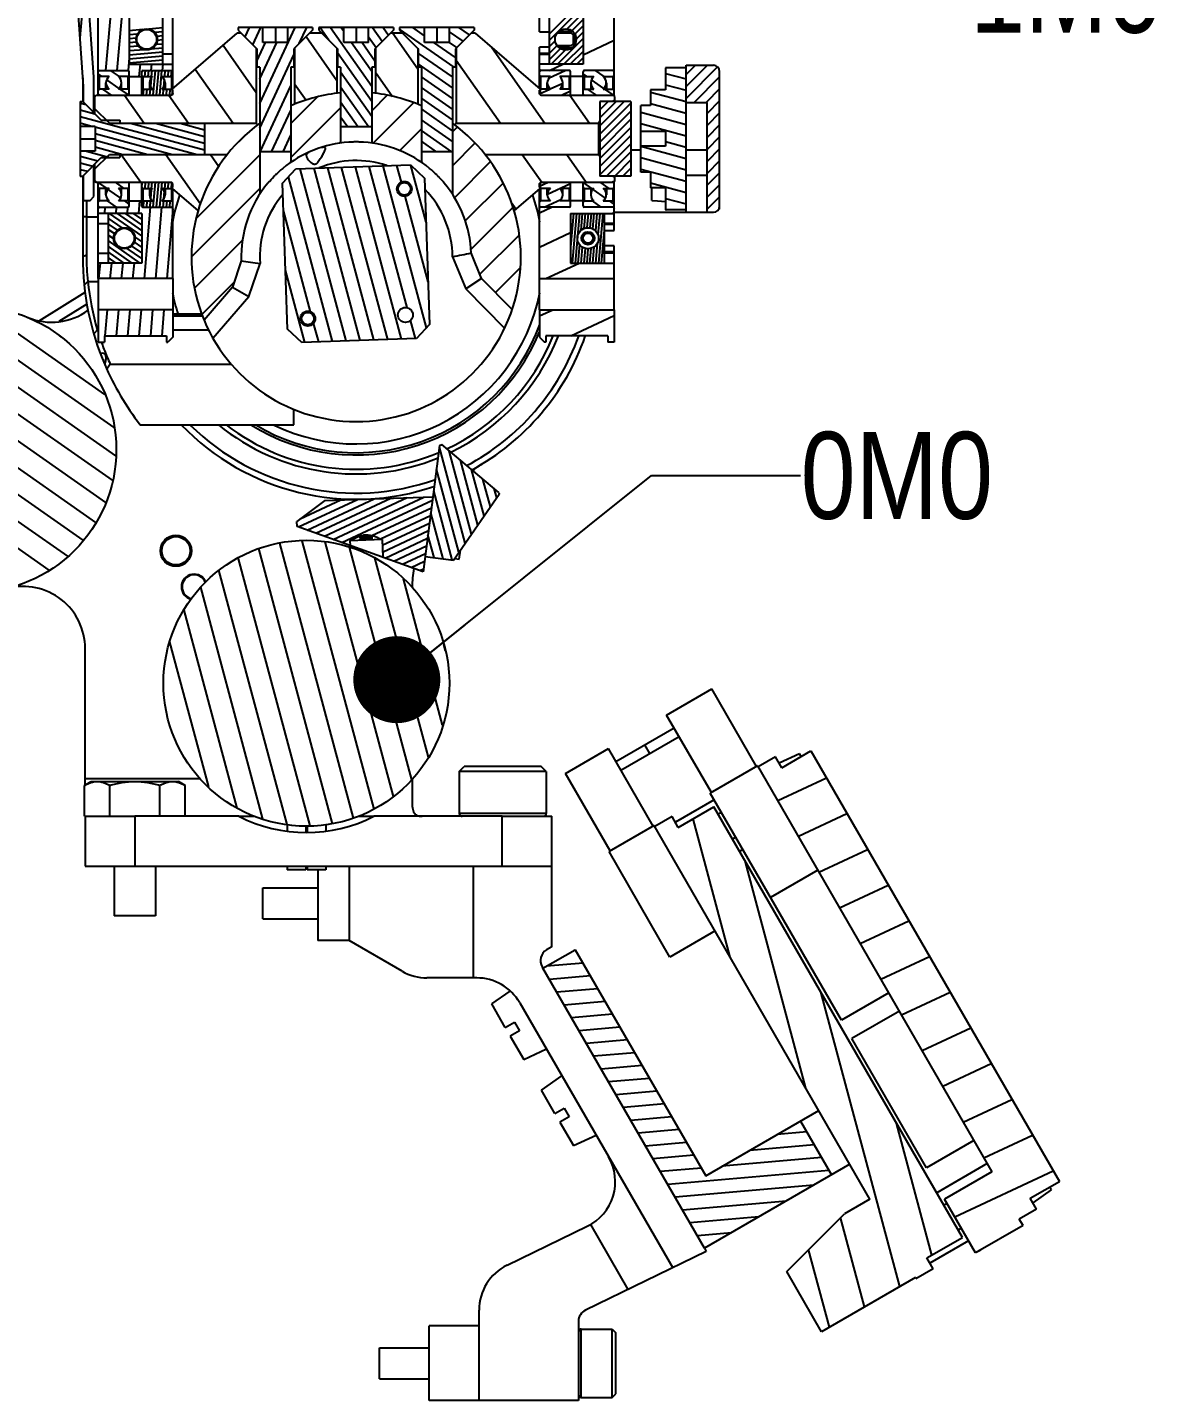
# Model space of a CAD drawing. Header units: millimetres. Extents: x 0 to 594, y 0 to 420.
# Drawn here: x 429.2 to 474.6, y 136.9 to 192.1 of the extents above; entities that cross this region are included whole.
import ezdxf

# ---------------------------------------------------------------- set-up
doc = ezdxf.new("R2010")
doc.units = ezdxf.units.MM
doc.header["$LTSCALE"] = 32.67
doc.layers.get('0').update_dxf_attribs({"linetype": 'CONTINUOUS'})
for name, color, linetype in [('02___PRT_ALL_AXES', 7, 'CONTINUOUS'), ('7_ALL_FEATURES', 7, 'CONTINUOUS'), ('AXIS', 7, 'CONTINUOUS'), ('NOTE', 7, 'CONTINUOUS')]:
    doc.layers.add(name, color=color, linetype=linetype)
doc.styles.get("Standard").update_dxf_attribs({"font": 'txt', "width": 0.85})
doc.styles.add('TEXTSTYLE_2', font='txt', dxfattribs={"width": 0.85})
doc.dimstyles.get("Standard").update_dxf_attribs({"dimtxt": 3.5, "dimasz": 3.5, "dimexe": 1.5, "dimexo": 1, "dimtad": 1, "dimtxsty": 'STANDARD', "dimblk": '_FILLED', "dimblk1": '_FILLED', "dimblk2": '_FILLED', "dimcen": 0.09, "dimadec": 0, "dimazin": 0, "dimtol": 1, "dimtp": 0.01, "dimtm": 0.01, "dimtfac": 1, "dimtofl": 0, "dimtmove": 0, "dimatfit": 3, "dimldrblk": '_FILLED', "dimfxl": 1, "dimtolj": 1, "dimarcsym": 0})

# ---------------------------------------------------------------- blocks, each defined once
blk = doc.blocks.new('_FILLED')
at = {"color": 0, "linetype": 'BYBLOCK'}
blk.add_solid([(0, 0), (-1, 0.214), (-1, -0.214)], dxfattribs=at)

msp = doc.modelspace()

# ---------------------------------------------------------------- linework, layer by layer
at = {"color": 7, "linetype": 'CONTINUOUS'}
for p, q in [((449.746, 191.931), (449.746, 199.005)), ((434.996, 189.653), (434.996, 196.753)), ((430.946, 196.13), (431.396, 189.74)), ((431.821, 190.112), (431.371, 196.501)), ((431.996, 189.381), (431.996, 195.806)), ((452.746, 189.346), (452.746, 195.806)), ((433.246, 192.631), (433.246, 190.631)), ((434.596, 190.631), (434.596, 192.631)), ((450.146, 190.631), (450.146, 192.631)), ((451.496, 192.631), (451.496, 190.631)), ((434.971, 189.631), (437.581, 191.881)), ((437.746, 191.881), (437.581, 191.881)), ((440.621, 192.106), (437.621, 192.106)), ((437.621, 192.106), (437.621, 192.006)), ((437.621, 192.006), (438.371, 191.256)), ((438.621, 191.506), (438.621, 192.106)), ((439.121, 192.106), (439.121, 191.506)), ((439.621, 191.506), (439.621, 192.106)), ((440.621, 192.006), (439.871, 191.256)), ((440.996, 191.881), (440.496, 191.881)), ((440.621, 192.106), (440.621, 192.006)), ((443.871, 192.106), (440.871, 192.106)), ((440.871, 192.106), (440.871, 192.006)), ((440.871, 192.006), (441.621, 191.256)), ((441.871, 191.506), (441.871, 192.106)), ((442.371, 192.106), (442.371, 191.506)), ((442.871, 191.506), (442.871, 192.106)), ((443.871, 192.006), (443.121, 191.256)), ((444.246, 191.881), (443.746, 191.881)), ((443.871, 192.106), (443.871, 192.006)), ((447.121, 192.106), (444.121, 192.106)), ((444.121, 192.106), (444.121, 192.006)), ((444.121, 192.006), (444.871, 191.256)), ((445.121, 191.506), (445.121, 192.106)), ((445.621, 192.106), (445.621, 191.506)), ((446.121, 191.506), (446.121, 192.106)), ((447.121, 192.006), (446.371, 191.256)), ((447.161, 191.881), (446.996, 191.881)), ((447.121, 192.106), (447.121, 192.006)), ((447.161, 191.881), (449.771, 189.631)), ((449.746, 191.931), (450.146, 191.931)), ((450.946, 191.881), (450.455, 191.881)), ((450.525, 191.956), (451.067, 191.956)), ((451.096, 191.829), (451.096, 191.433)), ((438.346, 191.281), (438.346, 188.256)), ((438.371, 191.256), (438.371, 190.506)), ((439.621, 191.506), (438.621, 191.506)), ((439.871, 191.256), (439.871, 190.506)), ((439.896, 191.281), (439.896, 189.027)), ((441.596, 191.281), (441.596, 189.461)), ((441.621, 191.256), (441.621, 190.506)), ((442.871, 191.506), (441.871, 191.506)), ((443.121, 191.256), (443.121, 190.506)), ((443.146, 191.281), (443.146, 189.461)), ((444.846, 191.281), (444.846, 189.027)), ((444.871, 191.256), (444.871, 190.506)), ((446.121, 191.506), (445.121, 191.506)), ((446.371, 191.256), (446.371, 190.506)), ((446.396, 191.281), (446.396, 188.256)), ((450.146, 191.316), (449.746, 191.316)), ((449.746, 189.653), (449.746, 191.316)), ((450.455, 191.381), (450.946, 191.381)), ((450.525, 191.306), (451.067, 191.306)), ((433.246, 190.631), (434.996, 190.631)), ((434.996, 191.031), (434.596, 191.031)), ((450.146, 191.066), (449.746, 191.066)), ((449.746, 191.031), (450.146, 191.031)), ((451.496, 190.631), (449.746, 190.631)), ((455.641, 190.589), (456.741, 190.589)), ((455.641, 184.674), (455.641, 190.589)), ((431.371, 190.09), (431.371, 189.131)), ((431.821, 188.681), (431.821, 190.101)), ((432.025, 190.381), (431.996, 190.431)), ((432.046, 190.381), (431.996, 190.331)), ((431.996, 190.181), (432.046, 190.131)), ((432.025, 190.381), (433.196, 190.381)), ((432.025, 190.381), (432.025, 190.36)), ((432.434, 190.131), (432.046, 190.131)), ((432.046, 189.631), (432.046, 190.131)), ((433.196, 190.131), (432.809, 190.131)), ((433.246, 190.331), (433.196, 190.381)), ((433.246, 190.181), (433.196, 190.131)), ((433.196, 189.631), (433.196, 190.131)), ((433.246, 189.381), (433.246, 190.331)), ((433.246, 190.131), (433.746, 190.131)), ((433.796, 190.381), (433.746, 190.331)), ((433.746, 189.381), (433.746, 190.331)), ((433.746, 190.181), (433.796, 190.131)), ((433.796, 190.381), (434.946, 190.381)), ((433.796, 190.131), (434.184, 190.131)), ((433.796, 190.131), (433.796, 189.631)), ((434.559, 190.131), (434.946, 190.131)), ((434.946, 190.381), (434.996, 190.41)), ((434.946, 190.381), (434.996, 190.331)), ((434.996, 190.181), (434.946, 190.131)), ((434.946, 190.131), (434.946, 189.631)), ((438.496, 190.506), (438.371, 190.506)), ((438.496, 190.506), (438.496, 185.406)), ((439.871, 190.506), (439.746, 190.506)), ((439.746, 190.506), (439.746, 186.689)), ((441.746, 190.506), (441.621, 190.506)), ((441.746, 190.506), (441.746, 187.464)), ((443.121, 190.506), (442.996, 190.506)), ((442.996, 190.506), (442.996, 187.464)), ((444.996, 190.506), (444.871, 190.506)), ((444.996, 190.506), (444.996, 186.689)), ((446.371, 190.506), (446.246, 190.506)), ((446.246, 190.506), (446.246, 185.406)), ((449.796, 190.381), (449.746, 190.41)), ((449.796, 190.381), (449.746, 190.331)), ((449.746, 190.181), (449.796, 190.131)), ((450.946, 190.381), (449.796, 190.381)), ((450.184, 190.131), (449.796, 190.131)), ((449.796, 189.631), (449.796, 190.131)), ((450.946, 190.131), (450.559, 190.131)), ((450.946, 190.381), (450.996, 190.331)), ((450.996, 190.181), (450.946, 190.131)), ((450.946, 189.631), (450.946, 190.131)), ((450.996, 189.381), (450.996, 190.331)), ((451.496, 190.131), (450.996, 190.131)), ((451.546, 190.381), (451.496, 190.331)), ((451.496, 189.381), (451.496, 190.331)), ((451.496, 190.181), (451.546, 190.131)), ((452.717, 190.381), (451.546, 190.381)), ((451.546, 190.131), (451.934, 190.131)), ((451.546, 190.131), (451.546, 189.631)), ((452.309, 190.131), (452.696, 190.131)), ((452.696, 190.381), (452.746, 190.331)), ((452.746, 190.181), (452.696, 190.131)), ((452.696, 190.131), (452.696, 189.631)), ((452.717, 190.381), (452.746, 190.431)), ((452.717, 190.36), (452.717, 190.381)), ((455.641, 190.489), (454.816, 190.489)), ((454.816, 190.489), (454.816, 189.606)), ((456.991, 184.806), (456.991, 190.339)), ((431.396, 189.73), (431.396, 189.106)), ((432.046, 189.631), (431.996, 189.581)), ((432.434, 189.631), (432.046, 189.631)), ((432.309, 189.631), (432.309, 189.881)), ((433.196, 189.631), (432.809, 189.631)), ((432.934, 189.631), (432.934, 189.881)), ((433.196, 189.631), (433.246, 189.581)), ((433.796, 189.631), (433.746, 189.581)), ((433.796, 189.631), (434.184, 189.631)), ((434.059, 189.881), (434.059, 189.631)), ((434.559, 189.631), (434.946, 189.631)), ((434.684, 189.881), (434.684, 189.631)), ((434.946, 189.631), (434.996, 189.581)), ((434.971, 189.631), (434.971, 189.431)), ((434.996, 189.431), (434.996, 189.581)), ((449.796, 189.631), (449.746, 189.581)), ((449.746, 189.431), (449.746, 189.581)), ((449.771, 189.631), (449.771, 189.431)), ((450.184, 189.631), (449.796, 189.631)), ((450.059, 189.631), (450.059, 189.881)), ((450.946, 189.631), (450.559, 189.631)), ((450.684, 189.631), (450.684, 189.881)), ((450.946, 189.631), (450.996, 189.581)), ((451.546, 189.631), (451.496, 189.581)), ((451.546, 189.631), (451.934, 189.631)), ((451.809, 189.881), (451.809, 189.631)), ((452.309, 189.631), (452.696, 189.631)), ((452.434, 189.881), (452.434, 189.631)), ((452.696, 189.631), (452.746, 189.581)), ((454.816, 189.606), (454.216, 189.606)), ((454.216, 189.606), (454.216, 188.976)), ((431.271, 189.131), (431.371, 189.131)), ((431.271, 189.131), (431.271, 186.131)), ((431.371, 189.131), (432.121, 188.381)), ((431.846, 189.295), (431.896, 189.381)), ((431.846, 189.295), (431.846, 188.656)), ((431.896, 189.381), (434.946, 189.381)), ((431.996, 189.431), (432.046, 189.381)), ((433.246, 189.431), (433.196, 189.381)), ((433.746, 189.431), (433.796, 189.381)), ((434.996, 189.431), (434.946, 189.381)), ((449.746, 189.431), (449.796, 189.381)), ((449.796, 189.381), (452.696, 189.381)), ((450.996, 189.431), (450.946, 189.381)), ((451.496, 189.431), (451.546, 189.381)), ((453.421, 189.131), (452.171, 189.131)), ((452.171, 189.131), (452.171, 186.131)), ((452.771, 189.331), (452.684, 189.381)), ((452.771, 189.181), (452.685, 189.131)), ((452.746, 189.431), (452.696, 189.381)), ((452.696, 189.381), (452.696, 189.375)), ((452.771, 189.131), (452.771, 189.331)), ((453.421, 189.131), (453.421, 186.131)), ((454.216, 188.976), (453.821, 188.976)), ((453.821, 186.286), (453.821, 188.976)), ((455.641, 189.089), (456.491, 189.089)), ((456.491, 184.674), (456.491, 189.089)), ((431.796, 188.706), (431.821, 188.706)), ((431.846, 188.856), (432.446, 188.256)), ((432.121, 188.381), (432.871, 188.381)), ((432.871, 188.381), (432.871, 188.256)), ((452.171, 188.343), (452.121, 188.256)), ((431.871, 188.131), (431.271, 188.131)), ((431.871, 188.131), (431.871, 187.131)), ((432.446, 188.256), (438.346, 188.256)), ((436.271, 188.256), (436.271, 187.006)), ((442.996, 188.106), (441.746, 188.106)), ((446.396, 188.256), (452.121, 188.256)), ((452.121, 188.256), (452.121, 187.006)), ((454.816, 187.931), (453.821, 187.931)), ((454.816, 187.931), (454.816, 187.331)), ((431.271, 187.631), (431.871, 187.631)), ((454.816, 187.331), (453.821, 187.331)), ((431.871, 187.131), (431.271, 187.131)), ((431.371, 186.131), (432.121, 186.881)), ((431.846, 186.406), (432.446, 187.006)), ((432.121, 186.881), (432.871, 186.881)), ((432.446, 187.006), (437.187, 187.006)), ((432.871, 187.006), (432.871, 186.881)), ((439.746, 187.106), (438.496, 187.106)), ((446.246, 187.106), (444.996, 187.106)), ((447.555, 187.006), (452.121, 187.006)), ((452.171, 186.92), (452.121, 187.006)), ((453.821, 187.174), (453.421, 187.174)), ((456.491, 187.174), (455.641, 187.174)), ((431.271, 186.131), (431.371, 186.131)), ((431.371, 186.131), (431.371, 182.881)), ((431.396, 186.156), (431.396, 185.156)), ((431.796, 186.556), (431.821, 186.556)), ((431.821, 185.306), (431.821, 186.581)), ((431.846, 186.606), (431.846, 185.968)), ((439.408, 185.849), (439.939, 186.418)), ((439.939, 186.418), (444.551, 186.579)), ((444.551, 186.579), (445.12, 186.049)), ((453.421, 186.131), (452.171, 186.131)), ((452.771, 186.081), (452.685, 186.131)), ((452.771, 185.931), (452.771, 186.131)), ((454.216, 186.286), (453.821, 186.286)), ((454.216, 186.286), (454.216, 185.656)), ((455.641, 186.174), (456.491, 186.174)), ((431.846, 185.968), (431.896, 185.881)), ((431.896, 185.881), (434.946, 185.881)), ((431.996, 182.006), (431.996, 185.881)), ((431.996, 185.831), (432.046, 185.881)), ((432.046, 185.631), (431.996, 185.681)), ((432.434, 185.631), (432.046, 185.631)), ((432.046, 185.131), (432.046, 185.631)), ((432.309, 185.381), (432.309, 185.631)), ((433.196, 185.631), (432.809, 185.631)), ((432.934, 185.381), (432.934, 185.631)), ((433.246, 185.831), (433.196, 185.881)), ((433.196, 185.631), (433.246, 185.681)), ((433.196, 185.131), (433.196, 185.631)), ((433.246, 184.931), (433.246, 185.881)), ((433.746, 184.931), (433.746, 185.881)), ((433.746, 185.831), (433.796, 185.881)), ((433.796, 185.631), (433.746, 185.681)), ((433.796, 185.631), (434.184, 185.631)), ((433.796, 185.631), (433.796, 185.131)), ((434.059, 185.631), (434.059, 185.381)), ((434.559, 185.631), (434.946, 185.631)), ((434.684, 185.631), (434.684, 185.381)), ((434.996, 185.831), (434.946, 185.881)), ((434.946, 185.631), (434.996, 185.681)), ((434.946, 185.631), (434.946, 185.131)), ((434.971, 185.831), (434.971, 185.631)), ((434.971, 185.631), (436.011, 184.735)), ((434.996, 185.681), (434.996, 185.831)), ((434.996, 182.006), (434.996, 185.61)), ((439.614, 179.968), (439.408, 185.849)), ((445.12, 186.049), (445.325, 180.167)), ((448.731, 184.735), (449.771, 185.631)), ((449.746, 185.831), (449.796, 185.881)), ((449.746, 185.681), (449.746, 185.831)), ((449.796, 185.631), (449.746, 185.681)), ((449.746, 182.006), (449.746, 185.61)), ((449.771, 185.831), (449.771, 185.631)), ((449.796, 185.881), (452.696, 185.881)), ((450.184, 185.631), (449.796, 185.631)), ((449.796, 185.131), (449.796, 185.631)), ((450.059, 185.381), (450.059, 185.631)), ((450.946, 185.631), (450.559, 185.631)), ((450.684, 185.381), (450.684, 185.631)), ((450.996, 185.831), (450.946, 185.881)), ((450.946, 185.631), (450.996, 185.681)), ((450.946, 185.131), (450.946, 185.631)), ((450.996, 184.931), (450.996, 185.881)), ((451.496, 184.931), (451.496, 185.881)), ((451.496, 185.831), (451.546, 185.881)), ((451.546, 185.631), (451.496, 185.681)), ((451.546, 185.631), (451.934, 185.631)), ((451.546, 185.631), (451.546, 185.131)), ((451.809, 185.631), (451.809, 185.381)), ((452.309, 185.631), (452.696, 185.631)), ((452.434, 185.631), (452.434, 185.381)), ((452.771, 185.931), (452.684, 185.881)), ((452.696, 185.888), (452.696, 185.881)), ((452.746, 185.831), (452.696, 185.881)), ((452.696, 185.631), (452.746, 185.681)), ((452.696, 185.631), (452.696, 185.131)), ((452.746, 183.947), (452.746, 185.917)), ((454.816, 185.656), (454.216, 185.656)), ((454.266, 185.154), (454.266, 185.656)), ((454.816, 185.656), (454.816, 184.774)), ((431.396, 185.156), (431.671, 185.156)), ((431.521, 185.156), (431.521, 182.953)), ((431.671, 185.156), (431.821, 185.306)), ((431.996, 185.081), (432.046, 185.131)), ((432.434, 185.131), (432.046, 185.131)), ((433.196, 185.131), (432.809, 185.131)), ((433.246, 185.081), (433.196, 185.131)), ((433.246, 185.131), (433.746, 185.131)), ((433.746, 185.081), (433.796, 185.131)), ((433.796, 185.131), (434.184, 185.131)), ((434.559, 185.131), (434.946, 185.131)), ((434.996, 185.081), (434.946, 185.131)), ((449.746, 185.081), (449.796, 185.131)), ((450.184, 185.131), (449.796, 185.131)), ((450.946, 185.131), (450.559, 185.131)), ((450.996, 185.081), (450.946, 185.131)), ((451.496, 185.131), (450.996, 185.131)), ((451.496, 185.081), (451.546, 185.131)), ((451.546, 185.131), (451.934, 185.131)), ((452.309, 185.131), (452.696, 185.131)), ((452.746, 185.081), (452.696, 185.131)), ((454.266, 185.154), (454.491, 185.134)), ((454.491, 185.134), (454.491, 185.128)), ((454.816, 185.099), (454.491, 185.128)), ((431.521, 184.493), (431.371, 184.498)), ((431.521, 184.493), (431.996, 184.493)), ((432.046, 184.881), (431.996, 184.931)), ((432.025, 184.881), (431.996, 184.831)), ((433.746, 184.631), (431.996, 184.631)), ((432.025, 184.902), (432.025, 184.881)), ((432.025, 184.881), (433.196, 184.881)), ((432.396, 184.631), (432.396, 182.631)), ((433.246, 184.931), (433.196, 184.881)), ((433.796, 184.881), (433.746, 184.931)), ((433.746, 184.631), (433.746, 182.631)), ((433.796, 184.881), (434.946, 184.881)), ((434.946, 184.881), (434.996, 184.931)), ((434.946, 184.881), (434.996, 184.852)), ((449.796, 184.881), (449.746, 184.931)), ((449.796, 184.881), (449.746, 184.852)), ((450.946, 184.881), (449.796, 184.881)), ((450.946, 184.881), (450.996, 184.931)), ((450.996, 184.631), (452.746, 184.631)), ((450.996, 184.631), (450.996, 182.631)), ((451.546, 184.881), (451.496, 184.931)), ((452.717, 184.881), (451.546, 184.881)), ((452.346, 184.631), (452.346, 182.631)), ((452.696, 184.881), (452.746, 184.931)), ((452.717, 184.881), (452.717, 184.902)), ((452.717, 184.881), (452.746, 184.831)), ((452.746, 184.674), (456.741, 184.674)), ((455.641, 184.774), (454.816, 184.774)), ((456.991, 184.806), (456.961, 184.806)), ((431.996, 184.231), (432.396, 184.231)), ((452.746, 184.231), (452.346, 184.231)), ((452.346, 184.197), (452.746, 184.197)), ((452.346, 183.947), (452.746, 183.947)), ((431.521, 182.953), (431.371, 182.881)), ((431.996, 183.031), (432.396, 183.031)), ((446.246, 182.887), (446.782, 181.59)), ((447.418, 182.013), (446.993, 183.043)), ((452.746, 183.331), (452.346, 183.331)), ((452.746, 183.081), (452.346, 183.081)), ((452.746, 183.031), (452.346, 183.031)), ((452.746, 182.006), (452.746, 183.331)), ((433.746, 182.631), (431.996, 182.631)), ((437.749, 182.72), (437.397, 181.663)), ((438.061, 181.286), (438.505, 182.617)), ((450.996, 182.631), (452.746, 182.631)), ((431.579, 181.89), (431.429, 181.75)), ((431.579, 181.89), (431.996, 181.89)), ((434.996, 182.006), (431.996, 182.006)), ((447.418, 182.013), (446.782, 181.59)), ((448.651, 180.771), (447.418, 182.013)), ((449.746, 182.006), (452.746, 182.006)), ((429.622, 180.313), (431.468, 181.464)), ((437.397, 181.663), (436.254, 180.338)), ((436.612, 179.606), (438.061, 181.286)), ((437.397, 181.663), (438.061, 181.286)), ((446.782, 181.59), (448.344, 180.016)), ((431.538, 180.986), (430.418, 180.287)), ((434.996, 180.756), (431.996, 180.756)), ((431.996, 180.756), (431.996, 179.456)), ((434.996, 180.756), (434.996, 179.656)), ((449.746, 180.756), (452.746, 180.756)), ((449.746, 180.756), (449.746, 179.656)), ((452.746, 180.756), (452.746, 179.456)), ((436.159, 180.583), (434.996, 180.583)), ((436.189, 180.498), (434.996, 180.498)), ((445.325, 180.167), (444.795, 179.598)), ((431.961, 179.949), (431.817, 179.782)), ((431.961, 179.949), (431.996, 179.949)), ((432.246, 179.706), (434.746, 179.706)), ((432.246, 179.706), (432.246, 179.456)), ((434.746, 179.706), (434.746, 179.456)), ((434.996, 179.656), (434.796, 179.456)), ((434.996, 179.949), (436.43, 179.949)), ((440.182, 179.437), (439.614, 179.968)), ((444.795, 179.598), (440.182, 179.437)), ((449.746, 179.656), (449.946, 179.456)), ((452.496, 179.706), (449.996, 179.706)), ((449.996, 179.706), (449.996, 179.456)), ((452.496, 179.706), (452.496, 179.456)), ((431.996, 179.456), (432.246, 179.456)), ((432.156, 179.006), (432.08, 178.997)), ((434.746, 179.456), (434.796, 179.456)), ((449.996, 179.456), (449.946, 179.456)), ((452.746, 179.456), (452.496, 179.456)), ((432.478, 178.573), (432.344, 178.359)), ((432.478, 178.573), (437.338, 178.573)), ((439.871, 176.131), (439.871, 176.746)), ((433.686, 176.131), (439.871, 176.131)), ((445.73, 175.295), (445.065, 170.218)), ((445.73, 175.295), (445.819, 175.33)), ((448.113, 173.408), (445.819, 175.33)), ((441.105, 173.081), (439.991, 172.242)), ((441.105, 173.081), (445.46, 173.233)), ((446.286, 170.684), (448.123, 173.335)), ((448.113, 173.408), (448.123, 173.335)), ((439.998, 172.042), (439.991, 172.242)), ((445.065, 170.218), (439.998, 172.042)), ((443.416, 171.511), (442.122, 171.466)), ((442.122, 171.466), (442.129, 171.275)), ((442.526, 171.655), (442.531, 171.505)), ((443.005, 171.521), (442.531, 171.505)), ((443, 171.671), (443.005, 171.521)), ((443.416, 171.511), (443.441, 170.802)), ((445.145, 170.833), (446.286, 170.684)), ((446.334, 170.753), (446.518, 170.729)), ((446.518, 170.729), (446.565, 171.087)), ((431.471, 161.638), (431.471, 167.127)), ((454.858, 164.454), (456.676, 165.504)), ((458.476, 162.386), (456.676, 165.504)), ((456.658, 161.336), (454.858, 164.454)), ((452.819, 162.585), (455.158, 163.935)), ((453.019, 162.238), (455.358, 163.588)), ((450.787, 162.104), (452.519, 163.104)), ((454.319, 159.986), (452.519, 163.104)), ((454.188, 162.913), (453.988, 163.26)), ((459.487, 162.335), (460.656, 163.01)), ((460.656, 163.01), (470.656, 145.69)), ((446.519, 162.181), (446.719, 162.381)), ((449.819, 162.381), (446.719, 162.381)), ((450.019, 162.181), (449.819, 162.381)), ((458.52, 162.411), (456.614, 161.311)), ((458.52, 162.411), (467.945, 146.087)), ((459.237, 162.768), (458.545, 162.368)), ((459.487, 162.335), (459.237, 162.768)), ((460.203, 162.895), (459.385, 162.513)), ((460.267, 162.785), (460.203, 162.895)), ((436.106, 161.881), (431.471, 161.881)), ((444.621, 161.862), (444.621, 160.981)), ((450.019, 162.181), (446.519, 162.181)), ((446.519, 162.181), (446.519, 160.499)), ((450.019, 162.181), (450.019, 160.499)), ((452.587, 158.986), (450.787, 162.104)), ((431.448, 161.625), (431.719, 161.781)), ((431.448, 160.381), (431.448, 161.625)), ((431.719, 161.781), (435.219, 161.781)), ((432.459, 160.381), (432.459, 161.625)), ((434.479, 160.381), (434.479, 161.625)), ((435.49, 161.625), (435.219, 161.781)), ((435.49, 160.381), (435.49, 161.625)), ((461.889, 152.175), (456.614, 161.311)), ((456.772, 161.039), (455.213, 160.139)), ((455.33, 159.935), (456.759, 160.76)), ((466.759, 143.44), (456.759, 160.76)), ((431.448, 160.381), (433.471, 160.381)), ((431.471, 160.381), (431.471, 158.381)), ((433.471, 160.381), (433.471, 158.381)), ((437.655, 160.381), (438.264, 160.381)), ((442.478, 160.381), (443.087, 160.381)), ((450.019, 160.499), (446.519, 160.499)), ((448.246, 160.381), (450.246, 160.381)), ((448.246, 158.381), (448.246, 160.381)), ((450.246, 155.131), (450.246, 160.381)), ((455.08, 160.368), (454.388, 159.968)), ((455.33, 159.935), (455.08, 160.368)), ((457.06, 160.539), (456.93, 160.464)), ((439.596, 160.044), (439.596, 159.792)), ((440.346, 159.981), (440.346, 159.733)), ((440.396, 159.981), (440.396, 159.733)), ((441.146, 160.044), (441.146, 159.792)), ((454.363, 160.011), (452.544, 158.961)), ((463.038, 144.986), (454.363, 160.011)), ((457.638, 159.539), (457.508, 159.464)), ((454.994, 154.718), (452.544, 158.961)), ((457.926, 159.039), (457.796, 158.964)), ((431.471, 158.381), (450.246, 158.381)), ((432.644, 158.381), (432.644, 156.381)), ((434.294, 158.381), (434.294, 156.381)), ((439.596, 158.381), (439.596, 158.231)), ((440.346, 158.381), (440.346, 158.231)), ((440.396, 158.381), (440.396, 158.231)), ((441.146, 158.381), (441.146, 158.231)), ((442.084, 158.381), (442.084, 155.381)), ((447.084, 158.381), (447.084, 153.881)), ((460.945, 158.211), (459.039, 157.111)), ((438.621, 157.506), (440.834, 157.506)), ((438.621, 156.256), (438.621, 157.506)), ((434.294, 156.381), (432.644, 156.381)), ((438.621, 156.256), (440.834, 156.256)), ((456.813, 155.768), (454.994, 154.718)), ((444.218, 154.149), (442.084, 155.381)), ((449.885, 154.266), (451.184, 155.016)), ((450.246, 155.131), (450.032, 155.008)), ((451.184, 155.016), (456.434, 145.923)), ((449.849, 154.325), (449.884, 154.265)), ((456.385, 143.008), (449.885, 154.266)), ((447.219, 153.881), (445.218, 153.881)), ((447.825, 152.831), (448.567, 153.351)), ((463.795, 153.275), (461.889, 152.175)), ((448.369, 151.889), (447.825, 152.831)), ((448.951, 152.881), (455.104, 142.224)), ((464.22, 152.539), (462.314, 151.439)), ((448.369, 151.889), (448.737, 152.102)), ((448.737, 152.102), (448.937, 151.755)), ((448.937, 151.755), (448.569, 151.543)), ((448.569, 151.543), (449.112, 150.601)), ((465.314, 146.243), (462.314, 151.439)), ((449.112, 150.601), (450.022, 151.025)), ((449.825, 149.367), (450.647, 149.943)), ((450.369, 148.425), (449.825, 149.367)), ((450.369, 148.425), (450.737, 148.638)), ((450.737, 148.638), (450.937, 148.291)), ((450.937, 148.291), (450.569, 148.079)), ((450.569, 148.079), (451.112, 147.137)), ((456.434, 145.923), (460.981, 148.548)), ((460.245, 148.123), (461.495, 145.958)), ((451.112, 147.137), (452.022, 147.561)), ((467.22, 147.343), (465.314, 146.243)), ((462.231, 146.383), (456.385, 143.008)), ((467.757, 146.411), (465.722, 145.236)), ((467.945, 146.087), (466.039, 144.987)), ((469.487, 145.015), (470.656, 145.69)), ((470.33, 145.355), (469.59, 144.837)), ((470.267, 145.465), (470.33, 145.355)), ((463.038, 144.986), (462.018, 144.397)), ((466.141, 144.811), (466.011, 144.736)), ((467.289, 142.822), (466.039, 144.987)), ((469.737, 144.582), (469.487, 145.015)), ((459.695, 142.075), (462.018, 144.397)), ((469.737, 144.582), (469.045, 144.182)), ((469.195, 143.922), (469.045, 144.182)), ((448.44, 142.32), (451.669, 143.889)), ((451.794, 143.956), (453.3, 141.347)), ((466.718, 143.811), (466.588, 143.736)), ((469.195, 143.922), (467.289, 142.822)), ((465.33, 142.615), (466.759, 143.44)), ((467.007, 143.311), (465.448, 142.411)), ((456.456, 142.881), (451.595, 140.518)), ((456.384, 143.007), (456.456, 142.881)), ((465.58, 142.182), (465.33, 142.615)), ((461.095, 139.65), (459.695, 142.075)), ((465.58, 142.182), (464.888, 141.782)), ((464.863, 141.825), (461.095, 139.65)), ((464.888, 141.782), (464.863, 141.825)), ((447.314, 136.881), (447.314, 140.521)), ((451.314, 140.068), (451.314, 136.881)), ((451.422, 139.756), (452.664, 139.756)), ((451.422, 137.006), (451.422, 139.756)), ((452.664, 139.756), (452.814, 139.606)), ((452.664, 137.006), (452.664, 139.756)), ((452.814, 137.156), (452.814, 139.606)), ((443.314, 139.006), (445.314, 139.006)), ((443.314, 137.756), (443.314, 139.006)), ((443.314, 137.756), (445.314, 137.756)), ((451.422, 137.006), (452.664, 137.006)), ((452.664, 137.006), (452.814, 137.156)), ((451.314, 136.881), (447.314, 136.881))]:
    msp.add_line(p, q, dxfattribs=at)
at = {"color": 2, "linetype": 'CONTINUOUS'}
for p, q in [((432.742, 195.556), (432.29, 190.381)), ((433.198, 195.556), (432.746, 190.381)), ((431.508, 194.555), (431.258, 191.696)), ((450.923, 192.631), (450.146, 191.855)), ((451.18, 192.631), (450.146, 191.597)), ((451.438, 192.631), (450.857, 192.05)), ((451.496, 192.432), (451.042, 191.977)), ((433.79, 192.025), (433.246, 191.977)), ((433.578, 191.844), (433.246, 191.815)), ((433.523, 191.676), (433.246, 191.652)), ((434.596, 192.096), (434.036, 192.047)), ((434.596, 191.933), (434.27, 191.904)), ((434.596, 191.77), (434.353, 191.748)), ((437.901, 191.727), (438.078, 192.106)), ((438.215, 191.413), (438.538, 192.106)), ((438.496, 189.051), (439.921, 192.106)), ((440.085, 191.47), (440.382, 192.106)), ((440.357, 191.742), (441.596, 189.972)), ((440.921, 192.106), (441.271, 191.606)), ((441.343, 192.106), (442.996, 189.746)), ((441.765, 192.106), (441.871, 191.955)), ((442.871, 191.733), (443.17, 191.305)), ((443.032, 192.106), (443.419, 191.554)), ((443.454, 192.106), (443.667, 191.802)), ((443.843, 191.881), (444.846, 190.448)), ((446.312, 190.506), (444.121, 192.04)), ((445.121, 191.773), (444.645, 192.106)), ((446.669, 191.554), (446.121, 191.938)), ((446.924, 191.809), (446.499, 192.106)), ((447.121, 192.103), (447.117, 192.106)), ((451.496, 191.659), (450.469, 190.631)), ((451.496, 192.174), (451.165, 191.843)), ((451.496, 191.916), (451.219, 191.639)), ((433.539, 191.514), (433.246, 191.489)), ((433.622, 191.359), (433.246, 191.326)), ((433.856, 191.216), (433.246, 191.163)), ((434.596, 191.118), (433.246, 191)), ((434.596, 191.281), (434.103, 191.238)), ((434.596, 191.444), (434.314, 191.419)), ((434.596, 191.607), (434.369, 191.587)), ((437.017, 191.395), (438.346, 189.496)), ((438.371, 190.759), (438.719, 191.506)), ((438.496, 190.039), (439.18, 191.506)), ((441.621, 191.106), (442.996, 189.143)), ((442.185, 191.506), (442.996, 190.348)), ((442.608, 191.506), (443.121, 190.773)), ((446.371, 190.898), (445.502, 191.506)), ((446.415, 191.3), (446.12, 191.506)), ((447.829, 191.306), (449.964, 188.256)), ((450.377, 191.57), (450.146, 191.339)), ((450.451, 191.387), (450.146, 191.082)), ((450.586, 191.264), (450.146, 190.824)), ((450.787, 191.207), (450.211, 190.631)), ((451.496, 191.401), (450.726, 190.631)), ((451.496, 191.143), (450.984, 190.631)), ((451.496, 191.01), (452.746, 191.593)), ((433.246, 190.887), (433.202, 190.38)), ((434.596, 190.955), (433.246, 190.837)), ((434.596, 190.792), (433.246, 190.674)), ((433.68, 190.631), (433.636, 190.131)), ((434.136, 190.631), (434.114, 190.381)), ((434.592, 190.631), (434.57, 190.381)), ((438.496, 188.063), (439.871, 191.011)), ((446.246, 190.119), (444.871, 191.082)), ((446.246, 189.687), (444.871, 190.649)), ((446.396, 190.793), (448.172, 188.256)), ((450.148, 190.381), (450.684, 190.631)), ((451.496, 190.886), (451.242, 190.631)), ((456.016, 190.589), (455.641, 190.214)), ((456.498, 190.589), (455.641, 189.732)), ((432.159, 190.131), (431.996, 190.245)), ((432.836, 189.657), (432.336, 190.007)), ((432.851, 190.131), (432.494, 190.381)), ((433.217, 190.36), (433.187, 190.381)), ((433.748, 190.333), (433.746, 190.312)), ((433.885, 190.381), (433.863, 190.131)), ((434.017, 190.381), (433.995, 190.131)), ((434.122, 190.068), (434.093, 189.739)), ((434.15, 190.381), (434.128, 190.131)), ((434.282, 190.381), (434.195, 189.381)), ((434.415, 190.381), (434.327, 189.381)), ((434.547, 190.381), (434.46, 189.381)), ((434.648, 190.024), (434.62, 189.694)), ((434.68, 190.381), (434.658, 190.131)), ((434.812, 190.381), (434.79, 190.131)), ((434.945, 190.381), (434.923, 190.131)), ((435.9, 190.432), (437.423, 188.256)), ((441.746, 190.325), (442.996, 188.54)), ((443.146, 190.317), (443.835, 189.333)), ((446.246, 189.254), (444.996, 190.129)), ((450.129, 190.078), (450.779, 190.381)), ((451.659, 190.131), (451.496, 190.245)), ((452.336, 189.657), (451.836, 190.007)), ((452.351, 190.131), (451.994, 190.381)), ((452.717, 190.36), (452.687, 190.381)), ((454.816, 190.259), (455.641, 190.038)), ((456.912, 190.52), (455.641, 189.249)), ((456.991, 190.117), (455.963, 189.089)), ((432.537, 189.381), (432.18, 189.631)), ((433.21, 189.395), (432.873, 189.631)), ((433.819, 189.631), (433.797, 189.381)), ((433.952, 189.631), (433.93, 189.381)), ((434.084, 189.631), (434.062, 189.381)), ((434.614, 189.631), (434.592, 189.381)), ((434.747, 189.631), (434.725, 189.381)), ((434.879, 189.631), (434.857, 189.381)), ((434.996, 189.455), (434.994, 189.429)), ((438.511, 187.106), (439.746, 189.755)), ((439.896, 189.841), (440.36, 189.179)), ((441.746, 189.722), (442.878, 188.106)), ((446.246, 188.821), (444.996, 189.696)), ((449.746, 189.435), (450.166, 189.631)), ((450.178, 189.637), (450.683, 189.872)), ((450.626, 189.381), (450.996, 189.554)), ((452.037, 189.381), (451.68, 189.631)), ((452.71, 189.395), (452.373, 189.631)), ((454.216, 189.507), (455.641, 189.125)), ((454.816, 189.803), (455.641, 189.581)), ((456.991, 189.635), (456.445, 189.089)), ((431.271, 189.066), (431.496, 189.006)), ((433.052, 189.381), (433.84, 188.256)), ((434.843, 189.381), (435.631, 188.256)), ((440.816, 189.313), (439.746, 188.242)), ((441.746, 189.119), (442.455, 188.106)), ((443.621, 189.385), (442.996, 188.76)), ((444.683, 189.08), (443.054, 187.451)), ((446.246, 188.388), (444.996, 189.264)), ((450.968, 189.381), (451.756, 188.256)), ((452.175, 189.131), (452.171, 189.127)), ((452.502, 189.131), (452.171, 188.8)), ((452.829, 189.131), (452.171, 188.473)), ((453.156, 189.131), (452.171, 188.146)), ((453.421, 189.069), (452.171, 187.819)), ((454.216, 189.05), (455.641, 188.668)), ((456.991, 189.153), (456.491, 188.653)), ((431.271, 188.8), (431.86, 188.642)), ((431.271, 188.533), (436.271, 187.194)), ((432.834, 188.381), (432.871, 188.371)), ((438.972, 187.106), (439.746, 188.767)), ((441.746, 188.876), (439.746, 186.876)), ((441.746, 188.516), (442.033, 188.106)), ((446.246, 187.956), (444.996, 188.831)), ((446.246, 187.523), (444.996, 188.398)), ((453.421, 188.742), (452.171, 187.492)), ((453.421, 188.415), (452.171, 187.165)), ((453.821, 188.699), (455.641, 188.212)), ((456.991, 188.671), (456.491, 188.171)), ((431.271, 188.267), (431.777, 188.131)), ((431.871, 188.106), (435.976, 187.006)), ((431.871, 187.84), (434.981, 187.006)), ((433.3, 188.256), (436.271, 187.46)), ((434.295, 188.256), (436.271, 187.727)), ((435.289, 188.256), (436.271, 187.993)), ((439.433, 187.106), (439.746, 187.778)), ((444.996, 188.028), (444.118, 187.149)), ((446.223, 187.106), (444.996, 187.965)), ((446.433, 188.099), (446.246, 187.912)), ((453.421, 188.089), (452.171, 186.839)), ((453.821, 188.243), (455.641, 187.755)), ((456.991, 188.188), (456.491, 187.688)), ((431.871, 187.573), (433.986, 187.006)), ((431.871, 187.307), (432.992, 187.006)), ((437.892, 187.754), (437.653, 187.515)), ((441.746, 187.51), (441.687, 187.451)), ((445.605, 187.106), (444.996, 187.533)), ((447.15, 187.45), (446.246, 186.545)), ((453.421, 187.762), (452.171, 186.512)), ((453.421, 187.435), (452.171, 186.185)), ((453.821, 187.329), (455.641, 186.842)), ((454.816, 187.519), (455.641, 187.298)), ((456.991, 187.706), (456.491, 187.206)), ((456.991, 187.224), (456.491, 186.724)), ((431.271, 186.934), (431.983, 186.743)), ((431.531, 187.131), (432.464, 186.881)), ((432.923, 187.006), (433.711, 185.881)), ((434.715, 187.006), (436.111, 185.012)), ((438.496, 186.992), (435.945, 184.441)), ((436.506, 187.006), (436.848, 186.519)), ((447.767, 186.7), (446.327, 185.261)), ((449.048, 187.006), (449.835, 185.881)), ((450.839, 187.006), (451.627, 185.881)), ((453.421, 187.108), (452.445, 186.131)), ((453.421, 186.781), (452.772, 186.131)), ((453.821, 186.873), (455.641, 186.385)), ((456.991, 186.742), (456.491, 186.242)), ((431.271, 186.668), (431.773, 186.533)), ((431.271, 186.401), (431.563, 186.323)), ((431.271, 186.135), (431.284, 186.131)), ((441.976, 179.5), (440.12, 186.424)), ((442.531, 179.519), (440.676, 186.444)), ((443.087, 179.539), (441.232, 186.463)), ((443.643, 179.558), (441.787, 186.483)), ((444.198, 179.578), (442.343, 186.502)), ((444.421, 180.841), (442.899, 186.521)), ((445.199, 180.031), (443.454, 186.541)), ((444.19, 185.891), (444.01, 186.56)), ((445.181, 184.282), (444.571, 186.56)), ((453.421, 186.454), (453.098, 186.131)), ((453.821, 186.416), (455.641, 185.929)), ((456.991, 186.26), (456.491, 185.76)), ((431.846, 185.986), (431.919, 185.881)), ((432.351, 185.631), (432.025, 185.86)), ((432.902, 185.246), (432.399, 185.598)), ((433.044, 185.631), (432.687, 185.881)), ((433.752, 185.837), (433.746, 185.768)), ((433.889, 185.881), (433.867, 185.631)), ((434.021, 185.881), (433.999, 185.631)), ((434.127, 185.575), (434.097, 185.234)), ((434.153, 185.881), (434.132, 185.631)), ((434.286, 185.881), (434.199, 184.881)), ((434.418, 185.881), (434.331, 184.881)), ((434.551, 185.881), (434.463, 184.881)), ((434.683, 185.881), (434.662, 185.631)), ((434.816, 185.881), (434.794, 185.631)), ((434.948, 185.879), (434.927, 185.631)), ((438.496, 185.626), (435.75, 182.88)), ((441.42, 179.481), (439.645, 186.103)), ((448.278, 185.845), (446.761, 184.328)), ((449.746, 185.721), (450.09, 185.881)), ((450.061, 185.403), (450.991, 185.837)), ((451.851, 185.631), (451.525, 185.86)), ((452.402, 185.246), (451.899, 185.598)), ((452.544, 185.631), (452.187, 185.881)), ((454.216, 185.854), (455.641, 185.472)), ((456.991, 185.778), (456.491, 185.278)), ((432.73, 184.881), (432.373, 185.131)), ((433.246, 185.005), (433.065, 185.131)), ((433.655, 185.131), (433.611, 184.631)), ((433.823, 185.131), (433.801, 184.881)), ((433.955, 185.131), (433.934, 184.881)), ((434.088, 185.131), (434.066, 184.881)), ((434.618, 185.131), (434.596, 184.881)), ((434.652, 185.518), (434.624, 185.201)), ((434.75, 185.131), (434.728, 184.881)), ((434.883, 185.131), (434.861, 184.881)), ((445.266, 181.875), (444.342, 185.321)), ((448.608, 185.076), (448.803, 184.797)), ((449.937, 184.881), (450.625, 185.202)), ((452.23, 184.881), (451.873, 185.131)), ((452.746, 185.005), (452.565, 185.131)), ((454.816, 185.236), (455.641, 185.015)), ((456.991, 185.295), (456.491, 184.795)), ((432.265, 184.881), (432.243, 184.631)), ((433.746, 183.722), (432.448, 184.631)), ((432.721, 184.881), (432.699, 184.631)), ((433.746, 183.949), (432.771, 184.631)), ((433.746, 184.175), (433.095, 184.631)), ((433.177, 184.881), (433.155, 184.631)), ((433.746, 184.402), (433.418, 184.631)), ((433.746, 184.628), (433.742, 184.631)), ((434.089, 184.881), (433.838, 182.006)), ((434.545, 184.881), (434.294, 182.006)), ((434.996, 184.82), (434.75, 182.006)), ((440.539, 180.675), (439.447, 184.751)), ((448.672, 184.873), (446.979, 183.18)), ((449.746, 184.657), (450.227, 184.881)), ((450.933, 184.881), (450.957, 184.893)), ((450.998, 184.631), (450.996, 184.614)), ((451.115, 184.631), (450.996, 183.273)), ((451.232, 184.631), (451.057, 182.631)), ((451.35, 184.631), (451.175, 182.631)), ((451.467, 184.631), (451.406, 183.939)), ((451.584, 184.631), (451.531, 184.022)), ((451.701, 184.631), (451.651, 184.052)), ((451.819, 184.631), (451.768, 184.049)), ((451.936, 184.631), (451.882, 184.012)), ((452.053, 184.631), (451.992, 183.933)), ((452.171, 184.631), (452.096, 183.773)), ((452.288, 184.631), (452.113, 182.631)), ((452.659, 184.631), (452.746, 184.672)), ((454.816, 184.78), (454.838, 184.774)), ((432.958, 184.047), (432.396, 184.441)), ((432.771, 183.952), (432.396, 184.214)), ((432.66, 183.803), (432.396, 183.988)), ((452.346, 183.955), (452.23, 182.631)), ((432.623, 183.602), (432.396, 183.761)), ((433.686, 182.631), (432.396, 183.535)), ((433.746, 183.269), (433.442, 183.482)), ((433.746, 183.496), (433.465, 183.692)), ((437.807, 183.571), (435.878, 181.642)), ((448.925, 183.76), (447.348, 182.183)), ((449.746, 183.273), (450.996, 183.856)), ((451.357, 183.379), (451.292, 182.631)), ((452.065, 183.42), (451.996, 182.631)), ((433.363, 182.631), (432.396, 183.308)), ((433.039, 182.631), (432.396, 183.081)), ((432.715, 182.631), (432.396, 182.855)), ((433.746, 182.816), (433.162, 183.225)), ((433.746, 183.042), (433.34, 183.327)), ((451.466, 183.276), (451.409, 182.631)), ((451.578, 183.225), (451.527, 182.631)), ((451.694, 183.206), (451.644, 182.631)), ((451.813, 183.225), (451.761, 182.631)), ((451.935, 183.281), (451.878, 182.631)), ((432.068, 182.631), (432.013, 182.006)), ((432.524, 182.631), (432.469, 182.006)), ((432.98, 182.631), (432.925, 182.006)), ((433.436, 182.631), (433.381, 182.006)), ((440.308, 179.442), (439.531, 182.344)), ((448.972, 182.44), (447.979, 181.448)), ((449.998, 182.006), (451.338, 182.631)), ((437.462, 181.86), (436.174, 180.572)), ((432.633, 176.014), (425.855, 180.76)), ((432.268, 177.35), (427.259, 180.857)), ((432.36, 180.756), (432.268, 179.706)), ((432.816, 180.756), (432.724, 179.706)), ((433.272, 180.756), (433.18, 179.706)), ((433.728, 180.756), (433.636, 179.706)), ((434.184, 180.756), (434.093, 179.706)), ((434.641, 180.756), (434.549, 179.706)), ((449.746, 180.505), (450.286, 180.756)), ((432.701, 174.886), (424.784, 180.429)), ((440.864, 179.461), (440.661, 180.218)), ((444.754, 179.597), (444.558, 180.33)), ((451.002, 179.706), (452.746, 180.519)), ((432.574, 173.895), (423.899, 179.969)), ((430.514, 179.658), (430.449, 179.704)), ((432.3, 173.006), (423.157, 179.409)), ((432.246, 179.457), (432.246, 179.456)), ((431.903, 172.204), (422.536, 178.763)), ((431.392, 171.482), (422.028, 178.038)), ((430.768, 170.838), (421.634, 177.234)), ((430.022, 170.28), (421.364, 176.343)), ((446.757, 171.364), (445.721, 175.229)), ((447.01, 171.729), (446.111, 175.086)), ((447.264, 172.095), (446.564, 174.706)), ((446.503, 170.998), (445.606, 174.348)), ((447.517, 172.461), (447.017, 174.326)), ((446.234, 170.69), (445.49, 173.467)), ((447.771, 172.827), (447.471, 173.946)), ((448.024, 173.193), (447.924, 173.566)), ((440.055, 172.021), (442.427, 173.127)), ((440.12, 172.339), (441.761, 173.104)), ((440.403, 171.896), (443.094, 173.151)), ((440.751, 171.771), (443.76, 173.174)), ((441.099, 171.645), (444.427, 173.197)), ((441.447, 171.52), (445.093, 173.22)), ((441.795, 171.395), (445.442, 173.095)), ((443, 171.669), (445.402, 172.789)), ((443.347, 171.543), (445.361, 172.483)), ((445.87, 170.738), (445.375, 172.586)), ((443.424, 171.292), (445.321, 172.176)), ((443.434, 171.009), (445.281, 171.87)), ((442.271, 160.307), (439.306, 171.373)), ((443.09, 160.667), (440.196, 171.467)), ((443.87, 161.172), (441.125, 171.419)), ((442.529, 171.573), (442.573, 171.666)), ((442.539, 171.505), (442.619, 171.677)), ((442.582, 171.507), (442.665, 171.684)), ((442.625, 171.508), (442.709, 171.689)), ((442.667, 171.51), (442.752, 171.692)), ((442.71, 171.511), (442.794, 171.693)), ((442.752, 171.513), (442.836, 171.693)), ((442.795, 171.514), (442.876, 171.689)), ((442.837, 171.516), (442.916, 171.686)), ((442.88, 171.517), (442.955, 171.679)), ((442.922, 171.519), (442.994, 171.672)), ((442.965, 171.52), (443.002, 171.6)), ((443.535, 170.768), (445.241, 171.564)), ((443.883, 170.643), (445.201, 171.258)), ((445.506, 170.786), (445.26, 171.705)), ((440.523, 159.994), (437.631, 170.786)), ((441.414, 160.084), (438.45, 171.146)), ((444.606, 161.843), (442.098, 171.205)), ((445.277, 162.757), (443.129, 170.774)), ((444.231, 170.518), (445.161, 170.951)), ((439.593, 160.046), (436.852, 170.277)), ((444.579, 170.392), (445.121, 170.645)), ((444.927, 170.267), (445.081, 170.339)), ((438.619, 160.264), (436.118, 169.597)), ((445.849, 164.041), (444.271, 169.93)), ((437.584, 160.707), (435.449, 168.676)), ((436.439, 161.562), (434.88, 167.383)), ((445.964, 167.032), (445.894, 167.291)), ((459.328, 161.011), (461.284, 161.923)), ((457.418, 154.72), (455.928, 160.28)), ((460.157, 159.575), (462.113, 160.487)), ((460.463, 149.445), (458.013, 158.589)), ((460.987, 158.138), (462.943, 159.05)), ((461.816, 156.702), (463.772, 157.614)), ((462.645, 155.265), (464.601, 156.177)), ((451.198, 154.992), (451.133, 154.987)), ((463.475, 153.829), (465.431, 154.741)), ((451.496, 154.477), (450.028, 154.349)), ((451.793, 153.962), (450.145, 153.817)), ((452.091, 153.446), (450.442, 153.302)), ((464.234, 141.462), (461.058, 153.314)), ((464.304, 152.392), (466.26, 153.304)), ((452.388, 152.931), (450.74, 152.787)), ((452.686, 152.416), (451.037, 152.271)), ((452.983, 151.9), (451.335, 151.756)), ((453.281, 151.385), (451.632, 151.241)), ((465.133, 150.956), (467.089, 151.868)), ((453.578, 150.87), (451.93, 150.726)), ((453.876, 150.354), (452.227, 150.21)), ((465.963, 149.52), (467.919, 150.432)), ((454.173, 149.839), (452.525, 149.695)), ((454.471, 149.324), (452.822, 149.18)), ((454.768, 148.809), (453.12, 148.664)), ((466.792, 148.083), (468.748, 148.995)), ((455.066, 148.293), (453.417, 148.149)), ((465.527, 142.728), (464.103, 148.04)), ((455.363, 147.778), (453.715, 147.634)), ((460.497, 147.686), (459.308, 147.582)), ((467.621, 146.647), (469.577, 147.559)), ((455.661, 147.263), (454.012, 147.118)), ((460.795, 147.17), (458.203, 146.944)), ((455.958, 146.747), (454.31, 146.603)), ((461.092, 146.655), (457.097, 146.306)), ((456.256, 146.232), (454.607, 146.088)), ((461.39, 146.14), (454.905, 145.572)), ((466.449, 144.277), (470.407, 146.122)), ((460.78, 145.545), (455.202, 145.057)), ((459.675, 144.907), (455.5, 144.542)), ((458.57, 144.269), (455.797, 144.027)), ((462.821, 140.646), (461.858, 144.238)), ((457.465, 143.631), (456.095, 143.511)), ((461.408, 139.83), (460.571, 142.951)), ((467.278, 142.84), (467.503, 142.945))]:
    msp.add_line(p, q, dxfattribs=at)
at = {"color": 7, "linetype": 'CONTINUOUS'}
for centre, radius in [((433.946, 191.631), 0.425), ((433.946, 191.631), 0.4), ((450.796, 191.631), 0.425), ((444.309, 185.618), 0.3), ((444.309, 185.618), 0.25), ((433.046, 183.631), 0.425), ((433.046, 183.631), 0.4), ((451.696, 183.631), 0.425), ((426.971, 175.131), 5.75), ((440.425, 180.399), 0.3), ((440.425, 180.399), 0.25), ((444.354, 180.549), 0.3), ((435.124, 171.06), 0.571), ((440.371, 165.731), 5.75)]:
    msp.add_circle(centre, radius, dxfattribs=at)
for centre, radius, start, end in [((450.946, 191.631), 0.25, 270, 90), ((456.741, 190.339), 0.25, 0, 90), ((431.671, 190.101), 0.15, 0, 4.022), ((432.621, 189.881), 0.312, 126.8699, 233.1301), ((432.621, 189.881), 0.312, 306.8699, 53.1301), ((433.196, 190.331), 0.05, 0, 90), ((433.796, 190.331), 0.05, 90, 180), ((434.371, 189.881), 0.312, 126.8699, 233.1301), ((434.371, 189.881), 0.312, 306.8699, 53.1301), ((450.371, 189.881), 0.312, 126.8699, 233.1301), ((450.371, 189.881), 0.312, 306.8699, 53.1301), ((450.946, 190.331), 0.05, 0, 90), ((451.546, 190.331), 0.05, 90, 180), ((452.121, 189.881), 0.312, 126.8699, 233.1301), ((452.121, 189.881), 0.312, 306.8699, 53.1301), ((431.246, 189.73), 0.15, 0, 4.022), ((442.371, 182.881), 6.625, 95.4133, 113.3425), ((442.371, 182.881), 6.625, 66.6575, 84.5867), ((434.921, 189.431), 0.05, 270, 360), ((449.821, 189.431), 0.05, 180, 270), ((442.371, 182.881), 6.625, 125.7963, 54.2037), ((435.056, 185.602), 4.228, 37.6725, 38.8927), ((449.557, 185.704), 4.062, 141.0825, 142.3523), ((442.371, 182.881), 4.625, 93.6801, 129.6813), ((442.371, 182.881), 4.625, 50.3187, 86.3199), ((442.371, 182.881), 3.875, 71.431, 112.5706), ((432.621, 185.381), 0.312, 126.8699, 233.1301), ((432.621, 185.381), 0.312, 306.8699, 53.1301), ((434.371, 185.381), 0.312, 126.8699, 233.1301), ((434.371, 185.381), 0.312, 306.8699, 53.1301), ((434.921, 185.831), 0.05, 0, 90), ((442.371, 182.881), 4.625, 140.0753, 182), ((442.371, 182.881), 3.875, 0.0861, 44.3684), ((442.371, 182.881), 4.625, 2, 39.9247), ((449.821, 185.831), 0.05, 90, 180), ((450.371, 185.381), 0.312, 126.8699, 233.1301), ((450.371, 185.381), 0.312, 306.8699, 53.1301), ((452.121, 185.381), 0.312, 126.8699, 233.1301), ((452.121, 185.381), 0.312, 306.8699, 53.1301), ((442.371, 182.881), 7.525, 160.7167, 169.2612), ((442.371, 182.881), 3.875, 139.6308, 183.9139), ((442.371, 182.881), 7.525, 10.7387, 19.2833), ((433.196, 184.931), 0.05, 270, 360), ((433.796, 184.931), 0.05, 180, 270), ((450.946, 184.931), 0.05, 270, 360), ((451.546, 184.931), 0.05, 180, 270), ((456.741, 184.924), 0.25, 270, 360), ((442.371, 182.881), 11, 180, 203.1727), ((441.365, 182.953), 9.844, 180, 186.1989), ((436.939, 229.456), 47.49, 281.3023, 282.2231), ((444.541, 229.721), 47.49, 261.7769, 262.6977), ((442.372, 183.006), 10.851, 185.905, 196.3636), ((442.371, 182.881), 7.525, 191.0234, 197.7867), ((442.371, 182.881), 7.525, 243.9741, 348.9759), ((430.122, 182.756), 2.5, 247.5488, 306.0638), ((442.371, 182.881), 7.875, 239.1314, 339.8097), ((443.431, 183.404), 11.979, 196.7615, 197.345), ((442.371, 182.881), 7.969, 237.8933, 337.7598), ((442.371, 182.881), 8.541, 295.3012, 338.1721), ((442.371, 182.881), 8.731, 295.8781, 338.6721), ((442.371, 182.881), 9.5, 297.8836, 340.4171), ((442.371, 182.881), 9.75, 298.4942, 340.9379), ((442.371, 182.881), 11, 203.1808, 217.8529), ((442.371, 182.881), 9.75, 223.8218, 288.9006), ((442.371, 182.881), 9.5, 225.3816, 289.6471), ((442.371, 182.881), 8.731, 230.6415, 292.1629), ((442.371, 182.881), 8.541, 232.2206, 292.8942), ((450.621, 169.465), 6, 121.5881, 126.4017), ((442.794, 170.766), 0.928, 97.1499, 97.5838), ((442.794, 170.764), 0.93, 91.9983, 97.1459), ((442.794, 170.763), 0.931, 86.7757, 92.0002), ((442.794, 170.765), 0.929, 86.2563, 86.7721), ((450.621, 169.465), 6, 171.4996, 178.8178), ((428.971, 167.127), 2.5, 0, 104.0297), ((435.854, 169.608), 0.487, 20.7375, 258.3571), ((446.636, 160.499), 0.117, 180, 270), ((449.901, 160.499), 0.117, 270, 360), ((450.282, 154.575), 0.5, 120, 210), ((445.218, 155.881), 2, 240, 270), ((447.219, 151.881), 2, 30, 90), ((450.794, 145.688), 2, 295.9282, 30), ((449.314, 140.521), 2, 115.9282, 180), ((451.814, 140.068), 0.5, 115.9282, 180), ((451.422, 139.649), 0.107, 90, 180), ((451.422, 137.114), 0.107, 180, 270)]:
    msp.add_arc(centre, radius, start, end, dxfattribs=at)
for points, knots in [([(442.371, 187.503), (442.32, 187.503), (442.221, 187.502), (442.122, 187.5), (442.074, 187.497)], [0, 0, 0, 0, 0.51571, 1, 1, 1, 1]), ([(442.668, 187.497), (442.62, 187.5), (442.521, 187.502), (442.422, 187.503), (442.371, 187.503)], [0, 0, 0, 0, 0.484307, 1, 1, 1, 1]), ([(438.824, 185.85), (438.847, 185.877), (438.942, 185.986), (439.043, 186.09), (439.121, 186.167)], [0, 0, 0, 0, 0.243836, 1, 1, 1, 1]), ([(439.418, 186.441), (439.367, 186.399), (439.267, 186.308), (439.17, 186.215), (439.121, 186.167)], [0, 0, 0, 0, 0.490827, 1, 1, 1, 1]), ([(445.621, 186.167), (445.572, 186.215), (445.475, 186.308), (445.375, 186.399), (445.324, 186.441)], [0, 0, 0, 0, 0.509173, 1, 1, 1, 1]), ([(445.621, 186.167), (445.647, 186.141), (445.749, 186.038), (445.849, 185.932), (445.918, 185.85)], [0, 0, 0, 0, 0.254583, 1, 1, 1, 1]), ([(432.125, 179.445), (432.158, 179.351), (432.267, 179.057), (432.388, 178.768), (432.478, 178.573)], [0, 0, 0, 0, 0.317932, 1, 1, 1, 1]), ([(432.259, 178.551), (432.28, 178.614), (432.305, 178.705), (432.316, 178.82), (432.31, 178.888), (432.29, 178.942), (432.243, 178.995), (432.189, 179.006), (432.155, 179.006)], [0, 0, 0, 0, 0.362237, 0.507204, 0.627649, 0.72768, 0.815987, 1, 1, 1, 1]), ([(442.526, 171.655), (442.564, 171.666), (442.642, 171.684), (442.722, 171.692), (442.762, 171.693)], [0, 0, 0, 0, 0.500021, 1, 1, 1, 1]), ([(442.762, 171.693), (442.802, 171.694), (442.882, 171.692), (442.961, 171.68), (443, 171.671)], [0, 0, 0, 0, 0.499979, 1, 1, 1, 1]), ([(431.448, 161.625), (431.489, 161.648), (431.57, 161.691), (431.696, 161.742), (431.824, 161.774), (431.911, 161.781), (431.953, 161.781)], [0, 0, 0, 0, 0.261643, 0.514497, 0.759595, 1, 1, 1, 1]), ([(431.953, 161.781), (431.996, 161.781), (432.083, 161.774), (432.211, 161.742), (432.337, 161.691), (432.418, 161.648), (432.459, 161.625)], [0, 0, 0, 0, 0.240405, 0.485503, 0.738357, 1, 1, 1, 1]), ([(432.459, 161.625), (432.623, 161.672), (432.873, 161.732), (433.212, 161.774), (433.384, 161.781), (433.469, 161.781)], [0, 0, 0, 0, 0.499901, 0.749951, 1, 1, 1, 1]), ([(433.469, 161.781), (433.554, 161.781), (433.725, 161.774), (434.065, 161.732), (434.315, 161.672), (434.479, 161.625)], [0, 0, 0, 0, 0.250049, 0.5001, 1, 1, 1, 1]), ([(434.479, 161.625), (434.52, 161.648), (434.601, 161.691), (434.727, 161.742), (434.855, 161.774), (434.942, 161.781), (434.985, 161.781)], [0, 0, 0, 0, 0.261643, 0.514497, 0.759595, 1, 1, 1, 1]), ([(434.985, 161.781), (435.027, 161.781), (435.114, 161.774), (435.242, 161.742), (435.368, 161.691), (435.449, 161.648), (435.49, 161.625)], [0, 0, 0, 0, 0.240405, 0.485503, 0.738357, 1, 1, 1, 1]), ([(444.621, 160.981), (444.621, 160.893), (444.624, 160.767), (444.658, 160.614), (444.696, 160.525), (444.754, 160.455), (444.83, 160.409), (444.921, 160.385), (444.987, 160.381), (445.021, 160.381)], [0, 0, 0, 0, 0.317342, 0.447919, 0.56145, 0.664094, 0.765645, 0.875739, 1, 1, 1, 1])]:
    msp.add_open_spline(points, degree=3, knots=knots, dxfattribs=at)
for points in [[(442.122, 171.466), (442.248, 171.544), (442.383, 171.614), (442.526, 171.655)], [(442.526, 171.655), (442.574, 171.668), (442.622, 171.679), (442.672, 171.686)], [(442.855, 171.692), (442.904, 171.688), (442.952, 171.681), (443, 171.671)], [(443, 171.671), (443.145, 171.64), (443.285, 171.58), (443.416, 171.511)]]:
    msp.add_open_spline(points, degree=3, dxfattribs=at)
at = {"layer": '02___PRT_ALL_AXES', "color": 7, "linetype": 'CONTINUOUS'}
msp.add_circle((451.696, 183.631), 0.203, dxfattribs=at)
at = {"layer": '7_ALL_FEATURES', "color": 7, "linetype": 'CONTINUOUS'}
for radius in [0.263, 0.212]:
    msp.add_circle((451.696, 183.631), radius, dxfattribs=at)
at = {"layer": 'AXIS', "color": 7, "linetype": 'CONTINUOUS'}
for p, q in [((431.996, 182.006), (431.996, 180.756)), ((434.996, 182.006), (434.996, 180.756)), ((449.746, 180.756), (449.746, 182.006)), ((452.746, 180.756), (452.746, 182.006)), ((437.655, 160.381), (433.471, 160.381)), ((448.246, 160.381), (443.087, 160.381)), ((439.596, 160.044), (439.596, 159.792)), ((440.346, 159.981), (440.346, 159.733)), ((440.396, 159.981), (440.396, 159.733)), ((441.146, 160.044), (441.146, 159.792)), ((439.596, 158.381), (439.596, 158.231)), ((440.346, 158.231), (439.596, 158.231)), ((440.346, 158.381), (440.346, 158.231)), ((440.396, 158.381), (440.396, 158.231)), ((441.146, 158.231), (440.396, 158.231)), ((440.834, 158.231), (440.834, 155.381)), ((441.146, 158.381), (441.146, 158.231)), ((442.084, 155.381), (440.834, 155.381)), ((447.314, 139.881), (445.314, 139.881)), ((445.314, 136.881), (445.314, 139.881)), ((447.314, 136.881), (445.314, 136.881))]:
    msp.add_line(p, q, dxfattribs=at)
msp.add_circle((435.124, 171.06), 0.625, dxfattribs=at)
for centre, radius, start, end in [((435.854, 169.608), 0.512, 21.7341, 257.2429), ((440.371, 165.731), 6, 243.0834, 296.9166)]:
    msp.add_arc(centre, radius, start, end, dxfattribs=at)
for points, knots in [([(441.121, 187.244), (441.121, 187.226), (441.112, 187.185), (441.079, 187.095), (441.03, 186.998), (440.974, 186.897), (440.927, 186.818), (440.875, 186.738), (440.826, 186.673), (440.78, 186.628), (440.744, 186.607), (440.712, 186.6), (440.679, 186.602), (440.641, 186.615), (440.6, 186.64), (440.553, 186.676), (440.501, 186.725), (440.448, 186.785), (440.397, 186.857), (440.371, 186.917), (440.371, 186.955)], [0, 0, 0, 0, 0.0422, 0.094979, 0.220753, 0.289747, 0.361157, 0.43423, 0.508442, 0.545909, 0.583694, 0.602499, 0.621205, 0.658279, 0.694277, 0.729391, 0.796339, 0.857887, 0.912766, 1, 1, 1, 1]), ([(440.997, 187.294), (441.015, 187.298), (441.04, 187.302), (441.071, 187.302), (441.09, 187.298), (441.105, 187.29), (441.119, 187.273), (441.121, 187.255), (441.121, 187.244)], [0, 0, 0, 0, 0.340665, 0.477679, 0.593283, 0.693066, 0.787358, 1, 1, 1, 1]), ([(440.371, 186.955), (440.371, 186.968), (440.375, 186.993), (440.394, 187.029), (440.425, 187.061), (440.451, 187.079), (440.466, 187.088)], [0, 0, 0, 0, 0.219852, 0.446565, 0.702078, 1, 1, 1, 1])]:
    msp.add_open_spline(points, degree=3, knots=knots, dxfattribs=at)

# ---------------------------------------------------------------- texts
at = {"layer": 'NOTE', "color": 2, "linetype": 'CONTINUOUS', "char_height": 3.5, "attachment_point": 1, "line_spacing_factor": 0.9, "style": 'TEXTSTYLE_2'}
for s, insert, width in [('1M0', (467.062, 195.397), 11.15625), ('0M0', (460.249, 175.843), 13.3875)]:
    msp.add_mtext(s, dxfattribs=dict(at, insert=insert, width=width))

# ---------------------------------------------------------------- leaders
at = {"layer": 'NOTE', "color": 2, "linetype": 'CONTINUOUS'}
msp.add_leader([(444.007, 165.877), (454.249, 174.093), (460.249, 174.093)], dimstyle='STANDARD', override={"dimtad": 0, "dimldrblk": 'DOT'}, dxfattribs=at)

doc.saveas('drawing.dxf')
